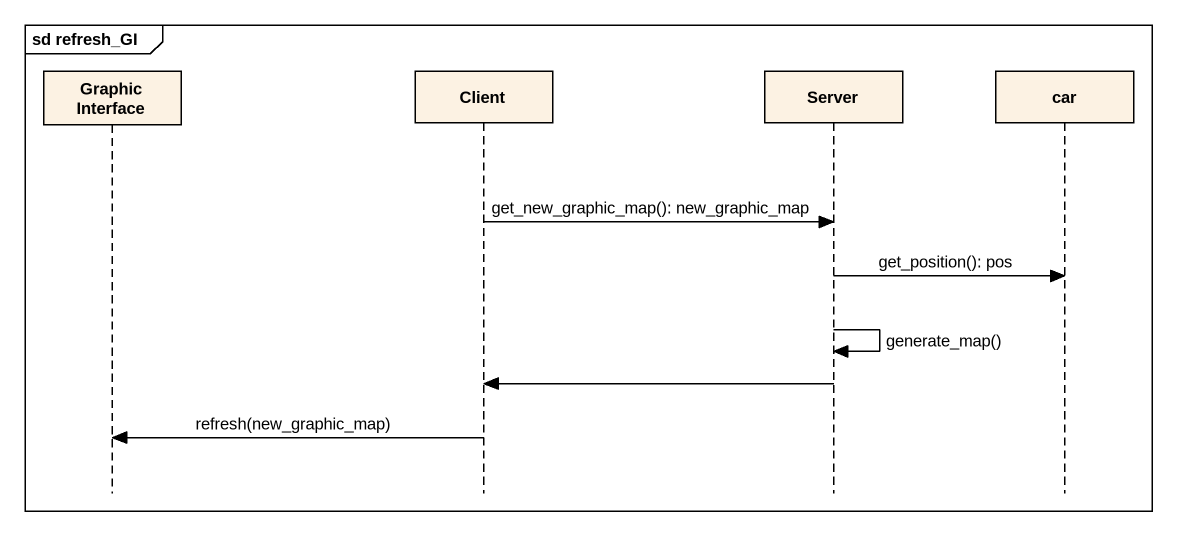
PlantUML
@startuml
mainframe sd refresh_GI
hide footbox
participant "Graphic Interface" as Graphic_Interface
participant Client
participant Server
participant car

Client -> Server : get_new_graphic_map(): new_graphic_map
Server -> car : get_position(): pos
Server -> Server : generate_map()
Server -> Client
Client -> Graphic_Interface : refresh(new_graphic_map)
@enduml
